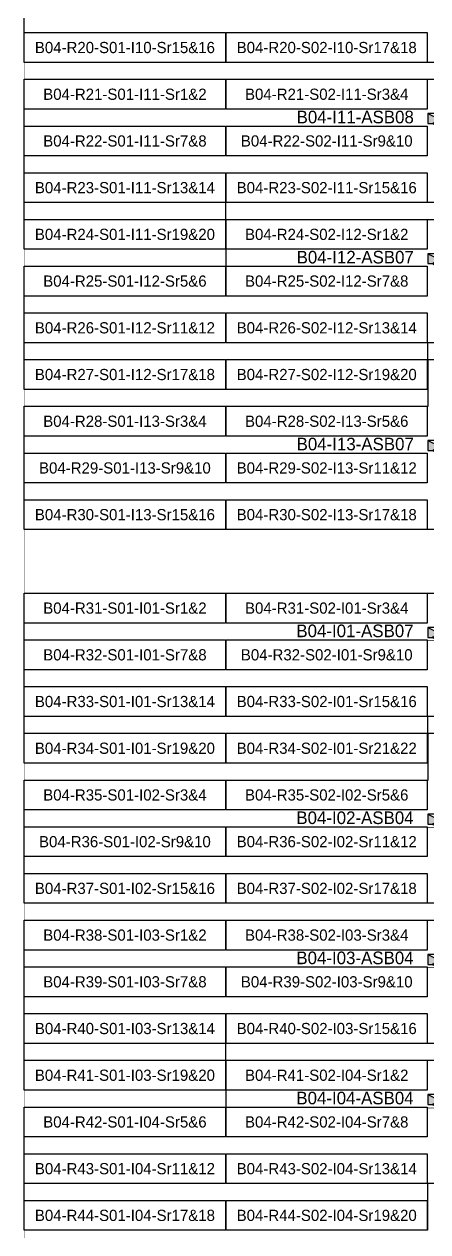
# Model space of a CAD drawing. Header units: metres. Extents: x 530075 to 530399, y 2675487 to 2675927.
# Drawn here: x 530074.7 to 530139.5, y 2675584 to 2675777.9 of the extents above; entities that cross this region are included whole.
import ezdxf
from ezdxf.enums import TextEntityAlignment as Align

# ---------------------------------------------------------------- set-up
doc = ezdxf.new("R2010")
doc.units = ezdxf.units.M
doc.layers.add('Boundary-12.5 MW Block', color=6, linetype='Continuous', lineweight=9)
doc.layers.add('PILE', color=1, linetype='Continuous', lineweight=15)
for name, color, linetype in [('E-Inverter Grouping', 2, 'Continuous'), ('Inverter Block-04', 7, 'Continuous'), ('Messenger Wire Block-04 (MW Path)', 191, 'Continuous'), ('MMS Table Block-04', 8, 'Continuous')]:
    doc.layers.add(name, color=color, linetype=linetype)
doc.styles.get("Standard").update_dxf_attribs({"font": 'Adani Regular.ttf'})

# ---------------------------------------------------------------- blocks, each defined once
blk = doc.blocks.new('MMS Table (32.292 x 4.788)')
at = {"color": 0}
blk.add_lwpolyline([(0, -0.002), (0, 4.786), (32.292, 4.786), (32.292, -0.002)], close=True, dxfattribs=at)
at = {"color": 7}
blk.add_attdef('ID1', text='', height=1.8, dxfattribs=at).set_placement((16.146, 2.392), align=Align.MIDDLE_CENTER)
blk = doc.blocks.new('Inverter Block')
h = blk.add_hatch(color=0)
h.dxf.hatch_style = 1
h.paths.add_polyline_path([(-1.46, 2.27), (-1.46, 0.85), (1.46, 0.85)])
at = {"color": 0}
blk.add_lwpolyline([(1.46, 2.27), (-1.46, 2.27), (-1.46, 0.85), (1.46, 0.85)], close=True, dxfattribs=at)
blk.add_lwpolyline([(-1.46, 2.27), (1.46, 0.85)], dxfattribs=at)
at = {"layer": 'PILE'}
for centre in [(-0.61, 0.85), (0.61, 0.85)]:
    blk.add_circle(centre, 0.156, dxfattribs=at)
at = {"color": 7}
blk.add_attdef('ID', (-1.46, 3.01), '', height=1.8, dxfattribs=at)

msp = doc.modelspace()

# ---------------------------------------------------------------- linework, layer by layer
at = {"layer": 'Boundary-12.5 MW Block', "const_width": 0.05}
msp.add_lwpolyline([(530074.71, 2675814.08), (530107.1, 2675814.08), (530107.1, 2675821.58), (530139.5, 2675821.58), (530139.5, 2675844.08), (530171.89, 2675844.08), (530171.89, 2675859.08), (530204.28, 2675859.08), (530204.28, 2675874.08), (530236.67, 2675874.08), (530236.67, 2675881.58), (530269.06, 2675881.58), (530269.06, 2675896.58), (530301.46, 2675896.58), (530301.46, 2675911.58), (530333.85, 2675911.58), (530333.85, 2675926.58), (530398.53, 2675926.58), (530398.53, 2675486.79), (530074.71, 2675486.79)], close=True, dxfattribs=at)
at = {"layer": 'E-Inverter Grouping', "color": 3}
for points in [[(530171.79, 2675771.79), (530074.71, 2675771.79), (530074.71, 2675791.58), (530139.5, 2675791.58), (530139.5, 2675799.08), (530171.79, 2675799.08)], [(530171.79, 2675749.29), (530107, 2675749.29), (530107, 2675741.79), (530074.71, 2675741.79), (530074.71, 2675769.08), (530171.79, 2675769.08)], [(530171.79, 2675726.79), (530139.4, 2675726.79), (530139.4, 2675719.29), (530074.71, 2675719.29), (530074.71, 2675739.08), (530107.1, 2675739.08), (530107.1, 2675746.58), (530171.79, 2675746.58)], [(530171.79, 2675696.79), (530074.71, 2675696.79), (530074.71, 2675716.58), (530139.5, 2675716.58), (530139.5, 2675724.08), (530171.79, 2675724.08)], [(530171.79, 2675636.79), (530074.71, 2675636.79), (530074.71, 2675656.58), (530139.5, 2675656.58), (530139.5, 2675664.08), (530171.79, 2675664.08)], [(530171.79, 2675614.29), (530107, 2675614.29), (530107, 2675606.79), (530074.71, 2675606.79), (530074.71, 2675634.08), (530171.79, 2675634.08)], [(530171.79, 2675591.79), (530139.4, 2675591.79), (530139.4, 2675584.29), (530074.71, 2675584.29), (530074.71, 2675604.08), (530107.1, 2675604.08), (530107.1, 2675611.58), (530171.79, 2675611.58)]]:
    msp.add_lwpolyline(points, close=True, dxfattribs=at)
at = {"layer": 'E-Inverter Grouping'}
msp.add_lwpolyline([(530171.79, 2675686.58), (530171.79, 2675666.79), (530139.4, 2675666.79), (530139.4, 2675659.29), (530074.71, 2675659.29), (530074.71, 2675686.58)], close=True, dxfattribs=at)
at = {"layer": 'Messenger Wire Block-04 (MW Path)', "const_width": 0.1}
for points in [[(530139.5, 2675678.94), (530217.42, 2675678.94)], [(530139.5, 2675648.94), (530217.42, 2675648.94)], [(530139.5, 2675626.44), (530217.42, 2675626.44)], [(530139.5, 2675603.94), (530217.42, 2675603.94)]]:
    msp.add_lwpolyline(points, dxfattribs=at)

# ---------------------------------------------------------------- block references
at = {"layer": 'Inverter Block-04'}
ref = msp.add_blockref('Inverter Block', (530141.13, 2675761.03), dxfattribs=dict(at, xscale=1.124999999976148, yscale=1.124999999976148, zscale=1.124999999976148))
ref.add_attrib('ID', 'B04-I11-ASB08', (530118.41, 2675762.01), dxfattribs={"layer": '0', "color": 7, "height": 2.025})
ref = msp.add_blockref('Inverter Block', (530141.13, 2675738.53), dxfattribs=dict(at, xscale=1.124999999976148, yscale=1.124999999976148, zscale=1.124999999976148))
ref.add_attrib('ID', 'B04-I12-ASB07', (530118.41, 2675739.51), dxfattribs={"layer": '0', "color": 7, "height": 2.025})
ref = msp.add_blockref('Inverter Block', (530141.13, 2675708.53), dxfattribs=dict(at, xscale=1.124999999976148, yscale=1.124999999976148, zscale=1.124999999976148))
ref.add_attrib('ID', 'B04-I13-ASB07', (530118.41, 2675709.51), dxfattribs={"layer": '0', "color": 7, "height": 2.025})
ref = msp.add_blockref('Inverter Block', (530141.09, 2675678.53), dxfattribs=dict(at, xscale=1.124999999976148, yscale=1.124999999976148, zscale=1.124999999976148))
ref.add_attrib('ID', 'B04-I01-ASB07', (530118.37, 2675679.51), dxfattribs={"layer": '0', "color": 7, "height": 2.025})
ref = msp.add_blockref('Inverter Block', (530141.09, 2675648.53), dxfattribs=dict(at, xscale=1.124999999976148, yscale=1.124999999976148, zscale=1.124999999976148))
ref.add_attrib('ID', 'B04-I02-ASB04', (530118.37, 2675649.51), dxfattribs={"layer": '0', "color": 7, "height": 2.025})
ref = msp.add_blockref('Inverter Block', (530141.09, 2675626.03), dxfattribs=dict(at, xscale=1.124999999976148, yscale=1.124999999976148, zscale=1.124999999976148))
ref.add_attrib('ID', 'B04-I03-ASB04', (530118.37, 2675627.01), dxfattribs={"layer": '0', "color": 7, "height": 2.025})
ref = msp.add_blockref('Inverter Block', (530141.09, 2675603.53), dxfattribs=dict(at, xscale=1.124999999976148, yscale=1.124999999976148, zscale=1.124999999976148))
ref.add_attrib('ID', 'B04-I04-ASB04', (530118.37, 2675604.51), dxfattribs={"layer": '0', "color": 7, "height": 2.025})
at = {"layer": 'MMS Table Block-04'}
for p, values in [((530074.71, 2675771.79), {'ID1': 'B04-R20-S01-I10-Sr15&16'}), ((530107.1, 2675771.79), {'ID1': 'B04-R20-S02-I10-Sr17&18'}), ((530074.71, 2675764.29), {'ID1': 'B04-R21-S01-I11-Sr1&2'}), ((530107.1, 2675764.29), {'ID1': 'B04-R21-S02-I11-Sr3&4'}), ((530074.71, 2675756.79), {'ID1': 'B04-R22-S01-I11-Sr7&8'}), ((530107.1, 2675756.79), {'ID1': 'B04-R22-S02-I11-Sr9&10'}), ((530074.71, 2675749.29), {'ID1': 'B04-R23-S01-I11-Sr13&14'}), ((530107.1, 2675749.29), {'ID1': 'B04-R23-S02-I11-Sr15&16'}), ((530074.71, 2675741.79), {'ID1': 'B04-R24-S01-I11-Sr19&20'}), ((530107.1, 2675741.79), {'ID1': 'B04-R24-S02-I12-Sr1&2'}), ((530074.71, 2675734.29), {'ID1': 'B04-R25-S01-I12-Sr5&6'}), ((530107.1, 2675734.29), {'ID1': 'B04-R25-S02-I12-Sr7&8'}), ((530074.71, 2675726.79), {'ID1': 'B04-R26-S01-I12-Sr11&12'}), ((530107.1, 2675726.79), {'ID1': 'B04-R26-S02-I12-Sr13&14'}), ((530074.71, 2675719.29), {'ID1': 'B04-R27-S01-I12-Sr17&18'}), ((530107.1, 2675719.29), {'ID1': 'B04-R27-S02-I12-Sr19&20'}), ((530074.71, 2675711.79), {'ID1': 'B04-R28-S01-I13-Sr3&4'}), ((530107.1, 2675711.79), {'ID1': 'B04-R28-S02-I13-Sr5&6'}), ((530074.71, 2675704.29), {'ID1': 'B04-R29-S01-I13-Sr9&10'}), ((530107.1, 2675704.29), {'ID1': 'B04-R29-S02-I13-Sr11&12'}), ((530074.71, 2675696.79), {'ID1': 'B04-R30-S01-I13-Sr15&16'}), ((530107.1, 2675696.79), {'ID1': 'B04-R30-S02-I13-Sr17&18'}), ((530074.71, 2675681.79), {'ID1': 'B04-R31-S01-I01-Sr1&2'}), ((530107.1, 2675681.79), {'ID1': 'B04-R31-S02-I01-Sr3&4'}), ((530074.71, 2675674.29), {'ID1': 'B04-R32-S01-I01-Sr7&8'}), ((530107.1, 2675674.29), {'ID1': 'B04-R32-S02-I01-Sr9&10'}), ((530074.71, 2675666.79), {'ID1': 'B04-R33-S01-I01-Sr13&14'}), ((530107.1, 2675666.79), {'ID1': 'B04-R33-S02-I01-Sr15&16'}), ((530074.71, 2675659.29), {'ID1': 'B04-R34-S01-I01-Sr19&20'}), ((530107.1, 2675659.29), {'ID1': 'B04-R34-S02-I01-Sr21&22'}), ((530074.71, 2675651.79), {'ID1': 'B04-R35-S01-I02-Sr3&4'}), ((530107.1, 2675651.79), {'ID1': 'B04-R35-S02-I02-Sr5&6'}), ((530074.71, 2675644.29), {'ID1': 'B04-R36-S01-I02-Sr9&10'}), ((530107.1, 2675644.29), {'ID1': 'B04-R36-S02-I02-Sr11&12'}), ((530074.71, 2675636.79), {'ID1': 'B04-R37-S01-I02-Sr15&16'}), ((530107.1, 2675636.79), {'ID1': 'B04-R37-S02-I02-Sr17&18'}), ((530074.71, 2675629.29), {'ID1': 'B04-R38-S01-I03-Sr1&2'}), ((530107.1, 2675629.29), {'ID1': 'B04-R38-S02-I03-Sr3&4'}), ((530074.71, 2675621.79), {'ID1': 'B04-R39-S01-I03-Sr7&8'}), ((530107.1, 2675621.79), {'ID1': 'B04-R39-S02-I03-Sr9&10'}), ((530074.71, 2675614.29), {'ID1': 'B04-R40-S01-I03-Sr13&14'}), ((530107.1, 2675614.29), {'ID1': 'B04-R40-S02-I03-Sr15&16'}), ((530074.71, 2675606.79), {'ID1': 'B04-R41-S01-I03-Sr19&20'}), ((530107.1, 2675606.79), {'ID1': 'B04-R41-S02-I04-Sr1&2'}), ((530074.71, 2675599.29), {'ID1': 'B04-R42-S01-I04-Sr5&6'}), ((530107.1, 2675599.29), {'ID1': 'B04-R42-S02-I04-Sr7&8'}), ((530074.71, 2675591.79), {'ID1': 'B04-R43-S01-I04-Sr11&12'}), ((530107.1, 2675591.79), {'ID1': 'B04-R43-S02-I04-Sr13&14'}), ((530074.71, 2675584.29), {'ID1': 'B04-R44-S01-I04-Sr17&18'}), ((530107.1, 2675584.29), {'ID1': 'B04-R44-S02-I04-Sr19&20'})]:
    msp.add_blockref('MMS Table (32.292 x 4.788)', p, dxfattribs=at).add_auto_attribs(values)

doc.saveas('drawing.dxf')
